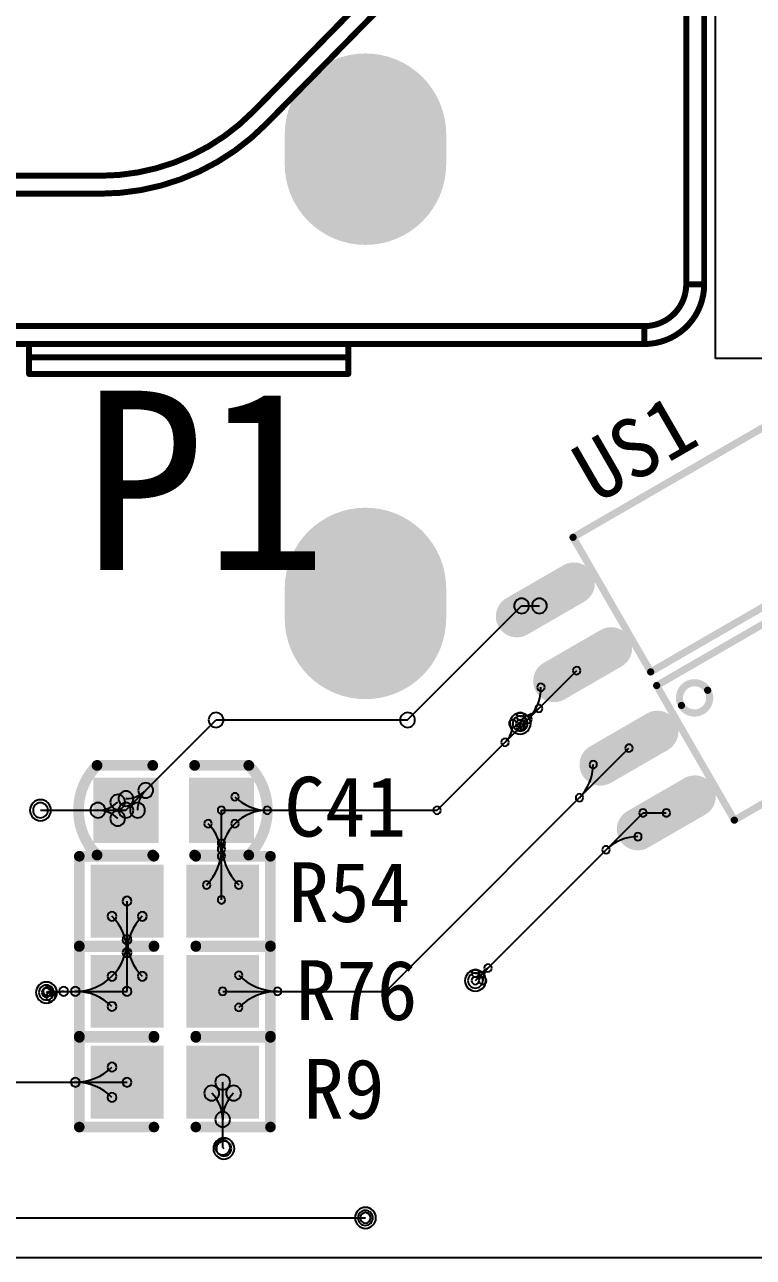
# Model space of a CAD drawing. Header units: inches. Extents: x 32166 to 66782, y 2386 to 7162.
# Drawn here: x 34075.2 to 34130.1, y 3758.4 to 3851.2 of the extents above; entities that cross this region are included whole.
import ezdxf

# ---------------------------------------------------------------- set-up
doc = ezdxf.new("R2010")
doc.units = ezdxf.units.IN
doc.header["$LTSCALE"] = 0.64311
doc.header["$MEASUREMENT"] = 0
for name, color, linetype in [('KEEPOUTLAYER', 6, 'CONTINUOUS'), ('MULTILAYER', 9, 'CONTINUOUS'), ('TOPLAYER', 1, 'CONTINUOUS'), ('TOPOVERLAY', 2, 'CONTINUOUS'), ('TOPPASTE', 8, 'CONTINUOUS'), ('TOPSOLDER', 216, 'CONTINUOUS')]:
    doc.layers.add(name, color=color, linetype=linetype)
doc.styles.get("Standard").update_dxf_attribs({"font": 'txt', "width": 0.8})

msp = doc.modelspace()

# ---------------------------------------------------------------- linework, layer by layer
at = {"layer": 'KEEPOUTLAYER'}
msp.add_line((32666.613, 3758.354), (34174.114, 3758.354), dxfattribs=at)
at = {"layer": 'MULTILAYER', "const_width": 11.25}
for points in [[(34100.898, 3840.66), (34100.898, 3842.91)], [(34100.898, 3806.459), (34100.898, 3808.709)]]:
    msp.add_lwpolyline(points, dxfattribs=at)
at = {"layer": 'MULTILAYER', "const_width": 5.625}
for points in [[(34100.898, 3845.722, 1), (34100.898, 3840.097, 1)], [(34100.898, 3843.472, 1), (34100.898, 3837.847, 1)], [(34100.898, 3811.522, 1), (34100.898, 3805.897, 1)], [(34100.898, 3809.272, 1), (34100.898, 3803.647, 1)]]:
    msp.add_lwpolyline(points, format="xyb", close=True, dxfattribs=at)
at = {"layer": 'MULTILAYER'}
for centre, start, end in [((34112.553, 3798.54), 0, 180), ((34112.553, 3798.54), 180, 0), ((34076.418, 3792.015), 0, 180), ((34076.418, 3792.015), 180, 0), ((34109.178, 3779.19), 0, 180), ((34109.178, 3779.19), 180, 0), ((34076.865, 3778.29), 0, 180), ((34076.865, 3778.29), 180, 0), ((34090.233, 3766.545), 0, 180), ((34090.233, 3766.545), 180, 0), ((34100.898, 3761.325), 0, 180), ((34100.898, 3761.325), 180, 0)]:
    msp.add_arc(centre, 0.562, start, end, dxfattribs=at)
at = {"layer": 'TOPLAYER'}
for p, q in [((34127.268, 3826.035), (34127.268, 3864.33)), ((34133.253, 3826.035), (34127.268, 3826.035)), ((34104.066, 3798.81), (34112.656, 3807.399)), ((34112.656, 3807.399), (34113.998, 3807.399)), ((34112.688, 3798.405), (34116.811, 3802.528)), ((34082.853, 3792.015), (34089.648, 3798.81)), ((34089.648, 3798.81), (34104.066, 3798.81)), ((34112.553, 3798.27), (34112.553, 3798.54)), ((34106.298, 3792.015), (34112.553, 3798.27)), ((34102.439, 3778.38), (34120.748, 3796.689)), ((34076.418, 3792.015), (34082.853, 3792.015)), ((34090.053, 3792.015), (34106.298, 3792.015)), ((34090.053, 3785.265), (34090.053, 3792.015)), ((34109.178, 3779.19), (34121.806, 3791.818)), ((34121.806, 3791.818), (34123.561, 3791.818)), ((34082.943, 3778.38), (34082.943, 3785.175)), ((34076.865, 3778.29), (34076.955, 3778.38)), ((34076.955, 3778.38), (34082.943, 3778.38)), ((34090.143, 3778.38), (34102.439, 3778.38)), ((34058.328, 3771.54), (34082.943, 3771.54)), ((34090.143, 3766.635), (34090.143, 3771.54)), ((34090.143, 3766.635), (34090.233, 3766.545)), ((34054.548, 3761.325), (34100.898, 3761.325))]:
    msp.add_line(p, q, dxfattribs=at)
for points, const_width in [([(34100.898, 3840.66), (34100.898, 3842.91)], 11.25), ([(34100.898, 3806.459), (34100.898, 3808.709)], 11.25), ([(34112.305, 3806.611), (34116.591, 3809.086)], 2.25), ([(34115.117, 3801.74), (34119.404, 3804.215)], 2.25), ([(34122.891, 3797.926), (34118.605, 3795.451)], 2.25), ([(34125.704, 3793.055), (34121.417, 3790.58)], 2.25)]:
    msp.add_lwpolyline(points, dxfattribs=dict(at, const_width=const_width))
for points, const_width in [([(34100.898, 3845.722, 1), (34100.898, 3840.097, 1)], 5.625), ([(34100.898, 3843.472, 1), (34100.898, 3837.847, 1)], 5.625), ([(34100.898, 3811.522, 1), (34100.898, 3805.897, 1)], 5.625), ([(34100.898, 3809.272, 1), (34100.898, 3803.647, 1)], 5.625), ([(34117.079, 3809.368, 1), (34116.104, 3808.805, 1)], 1.125), ([(34112.792, 3806.893, 1), (34111.817, 3806.33, 1)], 1.125), ([(34119.891, 3804.496, 1), (34118.917, 3803.934, 1)], 1.125), ([(34115.604, 3802.021, 1), (34114.63, 3801.459, 1)], 1.125), ([(34122.404, 3797.645, 1), (34123.379, 3798.208, 1)], 1.125), ([(34118.118, 3795.17, 1), (34119.092, 3795.733, 1)], 1.125), ([(34125.217, 3792.774, 1), (34126.191, 3793.336, 1)], 1.125), ([(34120.93, 3790.299, 1), (34121.904, 3790.861, 1)], 1.125)]:
    msp.add_lwpolyline(points, format="xyb", close=True, dxfattribs=dict(at, const_width=const_width))
for centre, radius, start, end in [((34112.656, 3807.399), 0.562, 0, 180), ((34112.656, 3807.399), 0.562, 0, 180), ((34113.998, 3807.399), 0.562, 0, 180), ((34112.656, 3807.399), 0.562, 180, 0), ((34112.656, 3807.399), 0.562, 180, 0), ((34113.998, 3807.399), 0.562, 180, 0), ((34116.811, 3802.528), 0.286, 0, 180), ((34116.811, 3802.528), 0.286, 180, 0), ((34110.79, 3801.209), 3.325, 314.99994, 1.20194), ((34114.114, 3801.278), 0.286, 0, 180), ((34114.114, 3801.278), 0.286, 180, 0), ((34112.553, 3801.08), 1.987, 269.99994, 314.99994), ((34113.958, 3799.675), 0.286, 0, 180), ((34113.958, 3799.675), 0.286, 180, 0), ((34089.648, 3798.81), 0.562, 0, 180), ((34089.648, 3798.81), 0.562, 0, 180), ((34089.648, 3798.81), 0.562, 180, 0), ((34089.648, 3798.81), 0.562, 180, 0), ((34104.066, 3798.81), 0.562, 0, 180), ((34104.066, 3798.81), 0.562, 0, 180), ((34104.066, 3798.81), 0.562, 180, 0), ((34104.066, 3798.81), 0.562, 180, 0), ((34110.012, 3798.54), 1.987, 315.00006, 0.00006), ((34111.999, 3798.54), 0.286, 0, 180), ((34111.999, 3798.54), 0.286, 180, 0), ((34112.553, 3798.54), 0.562, 0, 180), ((34112.553, 3798.54), 0.562, 180, 0), ((34112.553, 3799.093), 0.286, 0, 180), ((34112.553, 3799.093), 0.286, 180, 0), ((34112.553, 3798.54), 0.286, 0, 180), ((34112.553, 3798.27), 0.286, 0, 180), ((34112.553, 3798.27), 0.286, 0, 180), ((34112.553, 3798.54), 0.286, 180, 0), ((34112.688, 3798.405), 0.286, 0, 180), ((34113.141, 3798.858), 0.286, 0, 180), ((34113.141, 3798.858), 0.286, 180, 0), ((34112.553, 3798.27), 0.286, 180, 0), ((34112.553, 3798.27), 0.286, 180, 0), ((34112.688, 3798.405), 0.286, 180, 0), ((34111.417, 3797.134), 0.286, 0, 180), ((34111.417, 3797.134), 0.286, 180, 0), ((34120.748, 3796.689), 0.286, 0, 180), ((34120.748, 3796.689), 0.286, 180, 0), ((34118.051, 3795.451), 0.286, 0, 180), ((34114.528, 3795.451), 3.523, 314.99997, 359.99997), ((34118.051, 3795.451), 0.286, 180, 0), ((34084.347, 3793.509), 0.562, 0, 180), ((34084.347, 3793.509), 0.562, 0, 180), ((34082.234, 3792.633), 0.562, 0, 180), ((34082.853, 3792.89), 0.562, 0, 180), ((34082.853, 3795.003), 2.113, 270.00022, 315.00022), ((34085.841, 3792.015), 2.113, 134.99978, 179.99978), ((34084.347, 3793.509), 0.562, 180, 0), ((34084.347, 3793.509), 0.562, 180, 0), ((34091.063, 3793.025), 0.286, 0, 180), ((34091.063, 3793.025), 0.286, 180, 0), ((34093.502, 3795.464), 3.449, 225.00014, 270.00014), ((34117.019, 3792.96), 0.286, 0, 180), ((34117.019, 3792.96), 0.286, 180, 0), ((34076.418, 3792.015), 0.562, 0, 180), ((34076.418, 3792.015), 0.562, 0, 180), ((34076.418, 3792.015), 0.562, 180, 0), ((34076.418, 3792.015), 0.562, 180, 0), ((34080.74, 3792.015), 0.562, 0, 180), ((34080.74, 3792.015), 0.562, 0, 180), ((34080.74, 3792.015), 0.562, 180, 0), ((34080.74, 3792.015), 0.562, 180, 0), ((34080.74, 3794.128), 2.113, 270.00022, 315.00022), ((34080.74, 3789.901), 2.113, 44.99978, 89.99978), ((34082.234, 3792.633), 0.562, 180, 0), ((34082.853, 3792.89), 0.562, 180, 0), ((34082.853, 3792.015), 0.562, 0, 180), ((34082.853, 3792.015), 0.562, 0, 180), ((34082.853, 3792.015), 0.562, 180, 0), ((34082.853, 3792.015), 0.562, 180, 0), ((34083.728, 3792.015), 0.562, 0, 180), ((34083.728, 3792.015), 0.562, 180, 0), ((34090.053, 3792.015), 0.286, 0, 180), ((34090.053, 3792.015), 0.286, 0, 180), ((34090.053, 3792.015), 0.286, 180, 0), ((34090.053, 3792.015), 0.286, 180, 0), ((34093.502, 3788.565), 3.449, 89.99986, 134.99986), ((34093.502, 3792.015), 0.286, 0, 180), ((34093.502, 3792.015), 0.286, 0, 180), ((34093.502, 3792.015), 0.286, 180, 0), ((34093.502, 3792.015), 0.286, 180, 0), ((34106.298, 3792.015), 0.286, 0, 180), ((34106.298, 3792.015), 0.286, 0, 180), ((34106.298, 3792.015), 0.286, 180, 0), ((34106.298, 3792.015), 0.286, 180, 0), ((34121.806, 3791.818), 0.286, 0, 180), ((34121.806, 3791.818), 0.286, 0, 180), ((34123.561, 3791.818), 0.286, 0, 180), ((34082.234, 3791.396), 0.562, 0, 180), ((34082.234, 3791.396), 0.562, 180, 0), ((34089.043, 3791.004), 0.286, 0, 180), ((34091.063, 3791.004), 0.286, 0, 180), ((34091.063, 3791.004), 0.286, 0, 180), ((34121.806, 3791.818), 0.286, 180, 0), ((34121.806, 3791.818), 0.286, 180, 0), ((34123.561, 3791.818), 0.286, 180, 0), ((34089.043, 3791.004), 0.286, 180, 0), ((34086.603, 3788.565), 3.449, 359.99986, 44.99986), ((34093.502, 3788.565), 3.449, 135.00014, 180.00014), ((34091.063, 3791.004), 0.286, 180, 0), ((34091.063, 3791.004), 0.286, 180, 0), ((34121.417, 3790.027), 0.286, 0, 180), ((34090.053, 3789.531), 0.286, 0, 180), ((34090.053, 3789.531), 0.286, 180, 0), ((34090.053, 3789.096), 0.286, 0, 180), ((34094.499, 3789.531), 4.446, 179.99996, 224.99996), ((34119.023, 3789.035), 0.286, 0, 180), ((34121.417, 3786.641), 3.385, 89.99999, 134.99999), ((34121.417, 3790.027), 0.286, 180, 0), ((34086.221, 3789.096), 3.832, 315.00005, 0.00005), ((34090.053, 3789.096), 0.286, 180, 0), ((34090.053, 3788.565), 0.286, 0, 180), ((34090.053, 3788.565), 0.286, 0, 180), ((34090.053, 3788.565), 0.286, 180, 0), ((34090.053, 3788.565), 0.286, 180, 0), ((34119.023, 3789.035), 0.286, 180, 0), ((34088.93, 3786.387), 0.286, 0, 180), ((34091.355, 3786.387), 0.286, 0, 180), ((34082.943, 3785.175), 0.337, 0, 180), ((34088.93, 3786.387), 0.286, 180, 0), ((34090.053, 3785.265), 0.286, 0, 180), ((34091.355, 3786.387), 0.286, 180, 0), ((34082.943, 3785.175), 0.337, 180, 0), ((34090.053, 3785.265), 0.286, 180, 0), ((34081.804, 3784.035), 0.337, 0, 180), ((34081.804, 3784.035), 0.337, 180, 0), ((34079.053, 3781.285), 3.889, 359.99998, 44.99998), ((34086.832, 3781.285), 3.889, 135.00002, 180.00002), ((34084.082, 3784.035), 0.337, 0, 180), ((34084.082, 3784.035), 0.337, 180, 0), ((34079.053, 3782.269), 3.889, 315.00002, 0.00002), ((34082.943, 3782.269), 0.337, 0, 180), ((34082.943, 3782.269), 0.337, 0, 180), ((34082.943, 3782.269), 0.337, 180, 0), ((34082.943, 3782.269), 0.337, 180, 0), ((34086.832, 3782.269), 3.889, 179.99998, 224.99998), ((34082.943, 3781.285), 0.337, 0, 180), ((34082.943, 3781.285), 0.337, 0, 180), ((34082.943, 3781.285), 0.337, 180, 0), ((34082.943, 3781.285), 0.337, 180, 0), ((34109.178, 3779.743), 0.286, 0, 180), ((34109.178, 3781.079), 1.336, 270.00037, 315.00037), ((34111.068, 3779.19), 1.336, 134.99963, 179.99963), ((34110.123, 3780.134), 0.286, 0, 180), ((34110.123, 3780.134), 0.286, 0, 180), ((34110.123, 3780.134), 0.286, 180, 0), ((34110.123, 3780.134), 0.286, 180, 0), ((34079.053, 3782.269), 3.889, 269.99998, 314.99998), ((34081.804, 3779.519), 0.337, 0, 180), ((34081.804, 3779.519), 0.337, 0, 180), ((34081.804, 3779.519), 0.337, 180, 0), ((34081.804, 3779.519), 0.337, 180, 0), ((34084.082, 3779.519), 0.337, 0, 180), ((34084.082, 3779.519), 0.337, 180, 0), ((34091.355, 3779.592), 0.286, 0, 180), ((34091.355, 3779.592), 0.286, 180, 0), ((34094.282, 3782.519), 4.139, 225, 270), ((34109.178, 3779.19), 0.562, 0, 180), ((34109.178, 3779.19), 0.562, 180, 0), ((34109.178, 3779.743), 0.286, 180, 0), ((34109.178, 3779.19), 0.286, 0, 180), ((34109.178, 3779.19), 0.286, 180, 0), ((34109.731, 3779.19), 0.286, 0, 180), ((34109.731, 3779.19), 0.286, 180, 0), ((34076.865, 3778.29), 0.562, 0, 180), ((34076.865, 3778.29), 0.562, 180, 0), ((34076.865, 3778.29), 0.337, 0, 180), ((34076.865, 3778.29), 0.337, 180, 0), ((34076.955, 3778.38), 0.337, 0, 180), ((34076.955, 3778.38), 0.337, 0, 180), ((34076.955, 3778.38), 0.337, 180, 0), ((34076.955, 3778.38), 0.337, 180, 0), ((34077.183, 3777.972), 0.337, 0, 180), ((34078.168, 3776.987), 1.392, 90.00013, 135.00013), ((34078.168, 3778.38), 0.337, 0, 180), ((34078.168, 3778.38), 0.337, 180, 0), ((34079.053, 3778.38), 0.337, 0, 180), ((34079.053, 3778.38), 0.337, 0, 180), ((34079.053, 3778.38), 0.337, 180, 0), ((34079.053, 3778.38), 0.337, 180, 0), ((34079.053, 3774.49), 3.889, 45.00002, 90.00002), ((34082.943, 3778.38), 0.337, 0, 180), ((34082.943, 3778.38), 0.337, 0, 180), ((34082.943, 3778.38), 0.337, 180, 0), ((34082.943, 3778.38), 0.337, 180, 0), ((34090.143, 3778.38), 0.286, 0, 180), ((34090.143, 3778.38), 0.286, 180, 0), ((34094.282, 3774.24), 4.139, 90, 135), ((34094.282, 3778.38), 0.286, 0, 180), ((34094.282, 3778.38), 0.286, 0, 180), ((34094.282, 3778.38), 0.286, 180, 0), ((34094.282, 3778.38), 0.286, 180, 0), ((34102.439, 3778.38), 0.286, 0, 180), ((34102.439, 3778.38), 0.286, 0, 180), ((34102.439, 3778.38), 0.286, 180, 0), ((34102.439, 3778.38), 0.286, 180, 0), ((34077.183, 3777.972), 0.337, 180, 0), ((34081.804, 3777.24), 0.337, 0, 180), ((34081.804, 3777.24), 0.337, 180, 0), ((34091.355, 3777.167), 0.286, 0, 180), ((34091.355, 3777.167), 0.286, 180, 0), ((34079.053, 3775.429), 3.889, 269.99998, 314.99998), ((34081.804, 3772.679), 0.337, 0, 180), ((34081.804, 3772.679), 0.337, 180, 0), ((34079.053, 3771.54), 0.337, 0, 180), ((34079.053, 3771.54), 0.337, 0, 180), ((34082.943, 3771.54), 0.337, 0, 180), ((34090.143, 3771.54), 0.562, 0, 180), ((34079.053, 3771.54), 0.337, 180, 0), ((34079.053, 3771.54), 0.337, 180, 0), ((34079.053, 3767.65), 3.889, 45.00002, 90.00002), ((34081.804, 3770.4), 0.337, 0, 180), ((34082.943, 3771.54), 0.337, 180, 0), ((34089.322, 3770.719), 0.562, 0, 180), ((34089.322, 3770.719), 0.562, 180, 0), ((34087.34, 3768.737), 2.803, 359.99982, 44.99982), ((34090.143, 3771.54), 0.562, 180, 0), ((34092.946, 3768.737), 2.803, 135.00018, 180.00018), ((34090.964, 3770.719), 0.562, 0, 180), ((34090.964, 3770.719), 0.562, 180, 0), ((34081.804, 3770.4), 0.337, 180, 0), ((34090.143, 3768.737), 0.562, 0, 180), ((34090.143, 3768.737), 0.562, 0, 180), ((34090.143, 3768.737), 0.562, 180, 0), ((34090.143, 3768.737), 0.562, 180, 0), ((34090.143, 3766.635), 0.562, 0, 180), ((34090.143, 3766.635), 0.562, 0, 180), ((34090.233, 3766.545), 0.562, 0, 180), ((34090.233, 3766.545), 0.562, 0, 180), ((34090.143, 3766.635), 0.562, 180, 0), ((34090.143, 3766.635), 0.562, 180, 0), ((34090.233, 3766.545), 0.562, 180, 0), ((34090.233, 3766.545), 0.562, 180, 0), ((34100.898, 3761.325), 0.562, 0, 180), ((34100.898, 3761.325), 0.394, 0, 180), ((34100.898, 3761.325), 0.562, 180, 0), ((34100.898, 3761.325), 0.394, 180, 0)]:
    msp.add_arc(centre, radius, start, end, dxfattribs=at)
for points in [[(34084.853, 3794.015), (34080.853, 3794.015), (34084.853, 3790.014), (34080.853, 3790.014)], [(34092.053, 3794.015), (34088.053, 3794.015), (34092.053, 3790.014), (34088.053, 3790.014)], [(34080.657, 3782.889), (34085.229, 3782.889), (34080.657, 3787.461), (34085.229, 3787.461)], [(34087.857, 3782.889), (34092.429, 3782.889), (34087.857, 3787.461), (34092.429, 3787.461)], [(34085.229, 3780.666), (34080.657, 3780.666), (34085.229, 3776.094), (34080.657, 3776.094)], [(34092.429, 3780.666), (34087.857, 3780.666), (34092.429, 3776.094), (34087.857, 3776.094)], [(34085.229, 3773.826), (34080.657, 3773.826), (34085.229, 3769.254), (34080.657, 3769.254)], [(34092.429, 3773.826), (34087.857, 3773.826), (34092.429, 3769.254), (34087.857, 3769.254)]]:
    msp.add_solid(points, dxfattribs=at)
at = {"layer": 'TOPOVERLAY'}
for points, const_width in [([(34125.063, 3831.614), (34125.063, 3946.364)], 0.45), ([(34126.413, 3831.614), (34126.413, 3946.364)], 0.45), ([(34092.443, 3844.619), (34110.007, 3862.493)], 0.45), ([(34093.406, 3843.673), (34110.97, 3861.547)], 0.45), ([(34013.972, 3839.781), (34080.904, 3839.781)], 0.45), ([(34013.972, 3838.431), (34080.904, 3838.431)], 0.45), ([(34125.063, 3831.614), (34126.413, 3831.614)], 0.45), ([(33972.963, 3828.464), (34121.913, 3828.464)], 0.45), ([(34121.913, 3827.114), (34121.913, 3828.464)], 0.45), ([(33972.963, 3827.114), (34121.913, 3827.114)], 0.45), ([(34075.563, 3824.864), (34075.563, 3827.114)], 0.45), ([(34099.611, 3826.124), (34099.611, 3827.114)], 0.45), ([(34075.563, 3826.124), (34099.611, 3826.124)], 0.45), ([(34099.606, 3824.864), (34099.606, 3826.124)], 0.45), ([(34075.563, 3824.864), (34099.606, 3824.864)], 0.45), ([(34116.534, 3812.561), (34133.681, 3822.461)], 0.539), ([(34116.534, 3812.561), (34122.384, 3802.428)], 0.539), ([(34122.384, 3802.428), (34139.531, 3812.328)], 0.539), ([(34139.981, 3811.301), (34122.834, 3801.401)], 0.539), ([(34128.684, 3791.268), (34122.834, 3801.401)], 0.539), ([(34145.831, 3801.168), (34128.684, 3791.268)], 0.539), ([(34080.681, 3795.39), (34084.878, 3795.39)], 0.81), ([(34088.028, 3795.39), (34092.111, 3795.39)], 0.81), ([(34079.343, 3781.8), (34079.343, 3788.55)], 0.8), ([(34079.343, 3788.549), (34084.968, 3788.549)], 0.8), ([(34080.681, 3788.64), (34084.878, 3788.64)], 0.81), ([(34088.028, 3788.64), (34092.111, 3788.64)], 0.81), ([(34088.118, 3788.549), (34093.743, 3788.549)], 0.8), ([(34093.743, 3781.8), (34093.743, 3788.55)], 0.8), ([(34079.343, 3781.8), (34084.968, 3781.8)], 0.8), ([(34084.968, 3781.755), (34079.343, 3781.755)], 0.8), ([(34079.343, 3781.755), (34079.343, 3775.005)], 0.8), ([(34088.118, 3781.8), (34093.743, 3781.8)], 0.8), ([(34093.743, 3781.755), (34088.118, 3781.755)], 0.8), ([(34093.743, 3781.755), (34093.743, 3775.005)], 0.8), ([(34084.968, 3775.005), (34079.343, 3775.005)], 0.8), ([(34079.343, 3768.165), (34079.343, 3774.915)], 0.8), ([(34079.343, 3774.915), (34084.968, 3774.915)], 0.8), ([(34093.743, 3775.005), (34088.118, 3775.005)], 0.8), ([(34088.118, 3774.915), (34093.743, 3774.915)], 0.8), ([(34093.743, 3768.165), (34093.743, 3774.915)], 0.8), ([(34079.343, 3768.165), (34084.968, 3768.165)], 0.8), ([(34088.118, 3768.165), (34093.743, 3768.165)], 0.8)]:
    msp.add_lwpolyline(points, dxfattribs=dict(at, const_width=const_width))
for points, const_width in [([(34092.443, 3844.619, -0.201181), (34080.904, 3839.781)], 0.45), ([(34093.406, 3843.673, -0.201181), (34080.904, 3838.431)], 0.45), ([(34125.063, 3831.614, -0.414214), (34121.913, 3828.464)], 0.45), ([(34126.413, 3831.614, -0.414214), (34121.913, 3827.114)], 0.45), ([(34080.681, 3788.64, -0.414214), (34080.681, 3795.39)], 0.81), ([(34092.111, 3795.39, -0.414214), (34092.111, 3788.64)], 0.81)]:
    msp.add_lwpolyline(points, format="xyb", dxfattribs=dict(at, const_width=const_width))
for points, const_width in [([(34092.331, 3844.619, 1), (34092.556, 3844.619, 1)], 0.225), ([(34092.331, 3844.619, 1), (34092.556, 3844.619, 1)], 0.225), ([(34093.294, 3843.673, 1), (34093.519, 3843.673, 1)], 0.225), ([(34093.294, 3843.673, 1), (34093.519, 3843.673, 1)], 0.225), ([(34080.791, 3839.781, 1), (34081.016, 3839.781, 1)], 0.225), ([(34080.791, 3839.781, 1), (34081.016, 3839.781, 1)], 0.225), ([(34080.791, 3838.431, 1), (34081.016, 3838.431, 1)], 0.225), ([(34080.791, 3838.431, 1), (34081.016, 3838.431, 1)], 0.225), ([(34124.95, 3831.614, 1), (34125.175, 3831.614, 1)], 0.225), ([(34124.95, 3831.614, 1), (34125.175, 3831.614, 1)], 0.225), ([(34124.95, 3831.614, 1), (34125.175, 3831.614, 1)], 0.225), ([(34126.3, 3831.614, 1), (34126.525, 3831.614, 1)], 0.225), ([(34126.3, 3831.614, 1), (34126.525, 3831.614, 1)], 0.225), ([(34126.3, 3831.614, 1), (34126.525, 3831.614, 1)], 0.225), ([(34121.8, 3828.464, 1), (34122.025, 3828.464, 1)], 0.225), ([(34121.8, 3828.464, 1), (34122.025, 3828.464, 1)], 0.225), ([(34121.8, 3828.464, 1), (34122.025, 3828.464, 1)], 0.225), ([(34075.45, 3827.114, 1), (34075.675, 3827.114, 1)], 0.225), ([(34099.499, 3827.114, 1), (34099.724, 3827.114, 1)], 0.225), ([(34121.8, 3827.114, 1), (34122.025, 3827.114, 1)], 0.225), ([(34121.8, 3827.114, 1), (34122.025, 3827.114, 1)], 0.225), ([(34121.8, 3827.114, 1), (34122.025, 3827.114, 1)], 0.225), ([(34075.45, 3826.124, 1), (34075.675, 3826.124, 1)], 0.225), ([(34099.493, 3826.124, 1), (34099.718, 3826.124, 1)], 0.225), ([(34099.499, 3826.124, 1), (34099.724, 3826.124, 1)], 0.225), ([(34099.499, 3826.124, 1), (34099.724, 3826.124, 1)], 0.225), ([(34075.45, 3824.864, 1), (34075.675, 3824.864, 1)], 0.225), ([(34075.45, 3824.864, 1), (34075.675, 3824.864, 1)], 0.225), ([(34099.493, 3824.864, 1), (34099.718, 3824.864, 1)], 0.225), ([(34099.493, 3824.864, 1), (34099.718, 3824.864, 1)], 0.225), ([(34116.651, 3812.628, 1), (34116.417, 3812.493, 1)], 0.27), ([(34116.651, 3812.628, 1), (34116.417, 3812.493, 1)], 0.27), ([(34122.501, 3802.496, 1), (34122.267, 3802.361, 1)], 0.27), ([(34122.501, 3802.496, 1), (34122.267, 3802.361, 1)], 0.27), ([(34122.717, 3801.333, 1), (34122.951, 3801.468, 1)], 0.27), ([(34122.717, 3801.333, 1), (34122.951, 3801.468, 1)], 0.27), ([(34126.675, 3801.045, 1), (34124.702, 3799.906, 1)], 0.539), ([(34126.558, 3800.978, 1), (34126.792, 3801.113, 1)], 0.27), ([(34124.585, 3799.838, 1), (34124.818, 3799.973, 1)], 0.27), ([(34080.681, 3795.187, 1), (34080.681, 3795.592, 1)], 0.405), ([(34080.681, 3795.187, 1), (34080.681, 3795.592, 1)], 0.405), ([(34084.878, 3795.187, 1), (34084.878, 3795.592, 1)], 0.405), ([(34088.028, 3795.187, 1), (34088.028, 3795.592, 1)], 0.405), ([(34092.111, 3795.187, 1), (34092.111, 3795.592, 1)], 0.405), ([(34092.111, 3795.187, 1), (34092.111, 3795.592, 1)], 0.405), ([(34128.567, 3791.201, 1), (34128.801, 3791.336, 1)], 0.27), ([(34128.567, 3791.201, 1), (34128.801, 3791.336, 1)], 0.27), ([(34079.343, 3788.75, 1), (34079.343, 3788.349, 1)], 0.4), ([(34079.343, 3788.75, 1), (34079.343, 3788.349, 1)], 0.4), ([(34080.681, 3788.437, 1), (34080.681, 3788.842, 1)], 0.405), ([(34080.681, 3788.437, 1), (34080.681, 3788.842, 1)], 0.405), ([(34084.878, 3788.437, 1), (34084.878, 3788.842, 1)], 0.405), ([(34084.968, 3788.75, 1), (34084.968, 3788.349, 1)], 0.4), ([(34088.028, 3788.437, 1), (34088.028, 3788.842, 1)], 0.405), ([(34088.118, 3788.75, 1), (34088.118, 3788.349, 1)], 0.4), ([(34092.111, 3788.437, 1), (34092.111, 3788.842, 1)], 0.405), ([(34092.111, 3788.437, 1), (34092.111, 3788.842, 1)], 0.405), ([(34093.743, 3788.75, 1), (34093.743, 3788.349, 1)], 0.4), ([(34093.743, 3788.75, 1), (34093.743, 3788.349, 1)], 0.4), ([(34079.343, 3782, 1), (34079.343, 3781.599, 1)], 0.4), ([(34079.343, 3782, 1), (34079.343, 3781.599, 1)], 0.4), ([(34079.343, 3781.555, 1), (34079.343, 3781.955, 1)], 0.4), ([(34079.343, 3781.555, 1), (34079.343, 3781.955, 1)], 0.4), ([(34084.968, 3782, 1), (34084.968, 3781.599, 1)], 0.4), ([(34084.968, 3781.555, 1), (34084.968, 3781.955, 1)], 0.4), ([(34088.118, 3782, 1), (34088.118, 3781.599, 1)], 0.4), ([(34088.118, 3781.555, 1), (34088.118, 3781.955, 1)], 0.4), ([(34093.743, 3782, 1), (34093.743, 3781.599, 1)], 0.4), ([(34093.743, 3782, 1), (34093.743, 3781.599, 1)], 0.4), ([(34093.743, 3781.555, 1), (34093.743, 3781.955, 1)], 0.4), ([(34093.743, 3781.555, 1), (34093.743, 3781.955, 1)], 0.4), ([(34079.343, 3774.805, 1), (34079.343, 3775.205, 1)], 0.4), ([(34079.343, 3774.805, 1), (34079.343, 3775.205, 1)], 0.4), ([(34079.343, 3774.715, 1), (34079.343, 3775.115, 1)], 0.4), ([(34079.343, 3774.715, 1), (34079.343, 3775.115, 1)], 0.4), ([(34084.968, 3774.805, 1), (34084.968, 3775.205, 1)], 0.4), ([(34084.968, 3774.715, 1), (34084.968, 3775.115, 1)], 0.4), ([(34088.118, 3774.805, 1), (34088.118, 3775.205, 1)], 0.4), ([(34088.118, 3774.715, 1), (34088.118, 3775.115, 1)], 0.4), ([(34093.743, 3774.805, 1), (34093.743, 3775.205, 1)], 0.4), ([(34093.743, 3774.805, 1), (34093.743, 3775.205, 1)], 0.4), ([(34093.743, 3774.715, 1), (34093.743, 3775.115, 1)], 0.4), ([(34093.743, 3774.715, 1), (34093.743, 3775.115, 1)], 0.4), ([(34079.343, 3767.965, 1), (34079.343, 3768.365, 1)], 0.4), ([(34079.343, 3767.965, 1), (34079.343, 3768.365, 1)], 0.4), ([(34084.968, 3767.965, 1), (34084.968, 3768.365, 1)], 0.4), ([(34088.118, 3767.965, 1), (34088.118, 3768.365, 1)], 0.4), ([(34093.743, 3767.965, 1), (34093.743, 3768.365, 1)], 0.4), ([(34093.743, 3767.965, 1), (34093.743, 3768.365, 1)], 0.4)]:
    msp.add_lwpolyline(points, format="xyb", close=True, dxfattribs=dict(at, const_width=const_width))
at = {"layer": 'TOPPASTE', "const_width": 2.25}
for points in [[(34112.305, 3806.611), (34116.591, 3809.086)], [(34115.117, 3801.74), (34119.404, 3804.215)], [(34122.891, 3797.926), (34118.605, 3795.451)], [(34125.704, 3793.055), (34121.417, 3790.58)]]:
    msp.add_lwpolyline(points, dxfattribs=at)
at = {"layer": 'TOPPASTE', "const_width": 1.125}
for points in [[(34117.079, 3809.368, 1), (34116.104, 3808.805, 1)], [(34112.792, 3806.893, 1), (34111.817, 3806.33, 1)], [(34119.891, 3804.496, 1), (34118.917, 3803.934, 1)], [(34115.604, 3802.021, 1), (34114.63, 3801.459, 1)], [(34122.404, 3797.645, 1), (34123.379, 3798.208, 1)], [(34118.118, 3795.17, 1), (34119.092, 3795.733, 1)], [(34125.217, 3792.774, 1), (34126.191, 3793.336, 1)], [(34120.93, 3790.299, 1), (34121.904, 3790.861, 1)]]:
    msp.add_lwpolyline(points, format="xyb", close=True, dxfattribs=at)
at = {"layer": 'TOPPASTE'}
for points in [[(34084.853, 3794.015), (34080.853, 3794.015), (34084.853, 3790.014), (34080.853, 3790.014)], [(34092.053, 3794.015), (34088.053, 3794.015), (34092.053, 3790.014), (34088.053, 3790.014)], [(34080.657, 3782.889), (34085.229, 3782.889), (34080.657, 3787.461), (34085.229, 3787.461)], [(34087.857, 3782.889), (34092.429, 3782.889), (34087.857, 3787.461), (34092.429, 3787.461)], [(34085.229, 3780.666), (34080.657, 3780.666), (34085.229, 3776.094), (34080.657, 3776.094)], [(34092.429, 3780.666), (34087.857, 3780.666), (34092.429, 3776.094), (34087.857, 3776.094)], [(34085.229, 3773.826), (34080.657, 3773.826), (34085.229, 3769.254), (34080.657, 3769.254)], [(34092.429, 3773.826), (34087.857, 3773.826), (34092.429, 3769.254), (34087.857, 3769.254)]]:
    msp.add_solid(points, dxfattribs=at)
at = {"layer": 'TOPSOLDER'}
for points, const_width in [([(34100.898, 3840.66), (34100.898, 3842.91)], 12.164), ([(34100.898, 3806.459), (34100.898, 3808.709)], 12.164), ([(34112.305, 3806.611), (34116.591, 3809.086)], 3.164), ([(34115.117, 3801.74), (34119.404, 3804.215)], 3.164), ([(34122.891, 3797.926), (34118.605, 3795.451)], 3.164), ([(34125.704, 3793.055), (34121.417, 3790.58)], 3.164)]:
    msp.add_lwpolyline(points, dxfattribs=dict(at, const_width=const_width))
for points, const_width in [([(34100.898, 3845.951, 1), (34100.898, 3839.868, 1)], 6.082), ([(34100.898, 3843.701, 1), (34100.898, 3837.618, 1)], 6.082), ([(34100.898, 3811.751, 1), (34100.898, 3805.668, 1)], 6.082), ([(34100.898, 3809.501, 1), (34100.898, 3803.418, 1)], 6.082), ([(34117.277, 3809.482, 1), (34115.906, 3808.691, 1)], 1.582), ([(34112.99, 3807.007, 1), (34111.62, 3806.216, 1)], 1.582), ([(34120.089, 3804.611, 1), (34118.719, 3803.82, 1)], 1.582), ([(34115.802, 3802.136, 1), (34114.432, 3801.345, 1)], 1.582), ([(34122.206, 3797.531, 1), (34123.577, 3798.322, 1)], 1.582), ([(34117.92, 3795.056, 1), (34119.29, 3795.847, 1)], 1.582), ([(34125.019, 3792.66, 1), (34126.389, 3793.451, 1)], 1.582), ([(34120.732, 3790.185, 1), (34122.102, 3790.976, 1)], 1.582)]:
    msp.add_lwpolyline(points, format="xyb", close=True, dxfattribs=dict(at, const_width=const_width))
for centre, start, end in [((34112.553, 3798.54), 0, 180), ((34112.553, 3798.54), 180, 0), ((34076.418, 3792.015), 0, 180), ((34076.418, 3792.015), 180, 0), ((34109.178, 3779.19), 0, 180), ((34076.865, 3778.29), 0, 180), ((34109.178, 3779.19), 180, 0), ((34076.865, 3778.29), 180, 0), ((34090.233, 3766.545), 0, 180), ((34090.233, 3766.545), 180, 0), ((34100.898, 3761.325), 0, 180), ((34100.898, 3761.325), 180, 0)]:
    msp.add_arc(centre, 0.791, start, end, dxfattribs=at)
for points in [[(34085.31, 3794.472), (34080.395, 3794.472), (34085.31, 3789.557), (34080.395, 3789.557)], [(34092.51, 3794.472), (34087.595, 3794.472), (34092.51, 3789.557), (34087.595, 3789.557)], [(34080.2, 3782.431), (34085.686, 3782.431), (34080.2, 3787.918), (34085.686, 3787.918)], [(34087.4, 3782.431), (34092.886, 3782.431), (34087.4, 3787.918), (34092.886, 3787.918)], [(34085.686, 3781.123), (34080.2, 3781.123), (34085.686, 3775.636), (34080.2, 3775.636)], [(34092.886, 3781.123), (34087.4, 3781.123), (34092.886, 3775.636), (34087.4, 3775.636)], [(34085.686, 3774.283), (34080.2, 3774.283), (34085.686, 3768.796), (34080.2, 3768.796)], [(34092.886, 3774.283), (34087.4, 3774.283), (34092.886, 3768.796), (34087.4, 3768.796)]]:
    msp.add_solid(points, dxfattribs=at)

# ---------------------------------------------------------------- texts
at = {"layer": 'TOPOVERLAY'}
for s, height, rotation, p in [('P1', 13.5, 360, (34079.613, 3810.105)), ('US1', 4.5, 30, (34118.313, 3815.055)), ('C41', 4.5, 360, (34094.778, 3790.034)), ('R54', 4.5, 360, (34095.093, 3783.599)), ('R76', 4.5, 360, (34095.633, 3776.219)), ('R9', 4.5, 360, (34096.218, 3768.794))]:
    msp.add_text(s, height=height, rotation=rotation, dxfattribs=at).set_placement(p)

doc.saveas('drawing.dxf')
